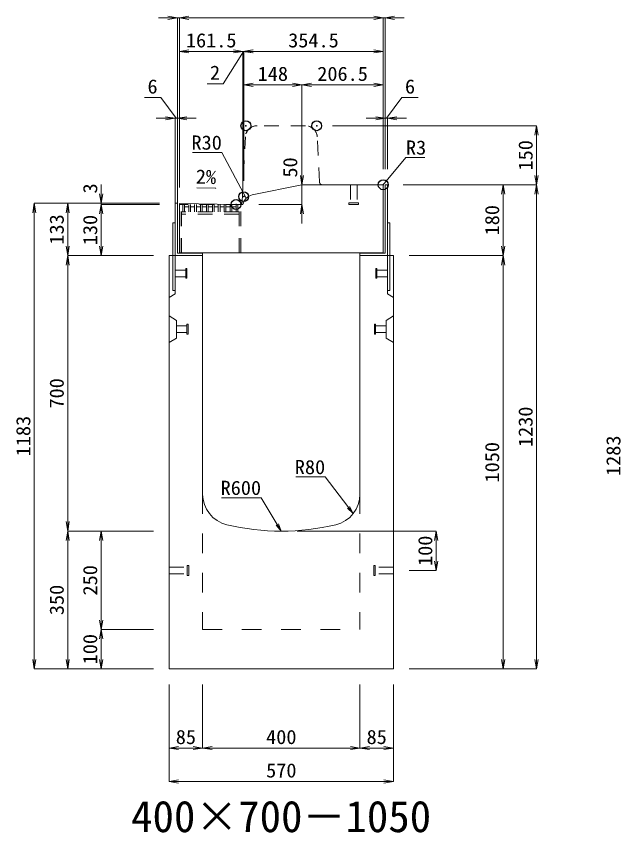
# Model space of a CAD drawing. Units: millimetres at full size. Extents: x -1809 to 57027, y -20349 to 17321.
# Drawn here: x 45395 to 46931, y -7612 to -5538 of the extents above; entities that cross this region are included whole.
import ezdxf
from ezdxf.enums import TextEntityAlignment as Align

# ---------------------------------------------------------------- set-up
doc = ezdxf.new("R2010")
doc.units = ezdxf.units.MM
doc.header["$LTSCALE"] = 50
doc.header["$PDMODE"] = 32
doc.header["$PDSIZE"] = 25
doc.linetypes.add('USER1', pattern=[2, 1, -1])
doc.linetypes.add('USER2', pattern=[1.35, 0.75, -0.6])
for name, color, linetype, lineweight in [('インサート', 3, 'USER2', 9), ('グレーチング', 7, 'USER2', 5), ('受枠', 3, 'Continuous', 5), ('寸法線', 7, 'Continuous', 13), ('引出線', 4, 'Continuous', 13), ('本体', 2, 'Continuous', 13)]:
    doc.layers.add(name, color=color, linetype=linetype, lineweight=lineweight)
doc.layers.add('作業エリア', color=11, linetype='Continuous')
doc.layers.add('文字', color=7, linetype='Continuous')
doc.styles.add('ＭＳ 明朝', font='')
doc.styles.get('ＭＳ 明朝').set_extended_font_data('MS Mincho')

# ---------------------------------------------------------------- blocks, each defined once
blk = doc.blocks.new('open_arrow')
at = {"color": 0, "linetype": 'Continuous', "lineweight": -2}
blk.add_lwpolyline([(7.5, 1.25), (0, 0), (7.5, -1.25)], dxfattribs=at)

msp = doc.modelspace()

# ---------------------------------------------------------------- linework, layer by layer
at = {"layer": 'インサート'}
for p, q in [((46243.74, -5966.05), (46243.74, -6012.05)), ((46243.74, -5966.05), (46260.74, -5966.05)), ((46260.74, -5966.05), (46260.74, -6012.05)), ((46239.74, -6016.05), (46239.74, -6012.05)), ((46239.74, -6012.05), (46264.74, -6012.05)), ((46264.74, -6012.05), (46264.74, -6016.05)), ((46239.74, -6016.05), (46264.74, -6016.05)), ((45828.24, -6178.55), (45825.24, -6178.55)), ((45825.24, -6178.55), (45825.24, -6203.55)), ((45828.24, -6203.55), (45828.24, -6178.55)), ((46308.24, -6178.55), (46311.24, -6178.55)), ((46308.24, -6203.55), (46308.24, -6178.55)), ((46311.24, -6178.55), (46311.24, -6203.55)), ((45798.24, -6182.55), (45825.24, -6182.55)), ((45798.24, -6182.55), (45798.24, -6199.55)), ((45798.24, -6199.55), (45825.24, -6199.55)), ((46338.24, -6182.55), (46311.24, -6182.55)), ((46338.24, -6199.55), (46311.24, -6199.55)), ((46338.24, -6182.55), (46338.24, -6199.55)), ((45825.24, -6203.55), (45828.24, -6203.55)), ((46311.24, -6203.55), (46308.24, -6203.55)), ((45801.44, -6324.55), (45828.44, -6324.55)), ((45801.44, -6324.55), (45801.44, -6341.55)), ((45831.44, -6320.55), (45828.44, -6320.55)), ((45828.44, -6320.55), (45828.44, -6345.55)), ((45831.44, -6345.55), (45831.44, -6320.55)), ((46305.04, -6320.55), (46308.04, -6320.55)), ((46305.04, -6345.55), (46305.04, -6320.55)), ((46308.04, -6320.55), (46308.04, -6345.55)), ((46335.04, -6324.55), (46308.04, -6324.55)), ((46335.04, -6324.55), (46335.04, -6341.55)), ((45801.44, -6341.55), (45828.44, -6341.55)), ((45828.44, -6345.55), (45831.44, -6345.55)), ((46308.04, -6345.55), (46305.04, -6345.55)), ((46335.04, -6341.55), (46308.04, -6341.55)), ((45783.24, -6937.55), (45829.24, -6937.55)), ((45783.24, -6954.55), (45783.24, -6937.55)), ((45829.24, -6958.55), (45829.24, -6933.55)), ((45829.24, -6933.55), (45833.24, -6933.55)), ((45833.24, -6958.55), (45833.24, -6933.55)), ((46303.24, -6933.55), (46307.24, -6933.55)), ((46303.24, -6933.55), (46303.24, -6958.55)), ((46307.24, -6933.55), (46307.24, -6958.55)), ((46353.24, -6937.55), (46307.24, -6937.55)), ((46353.24, -6937.55), (46353.24, -6954.55)), ((45783.24, -6954.55), (45829.24, -6954.55)), ((45833.24, -6958.55), (45829.24, -6958.55)), ((46307.24, -6958.55), (46303.24, -6958.55)), ((46353.24, -6954.55), (46307.24, -6954.55))]:
    msp.add_line(p, q, dxfattribs=at)
at = {"layer": 'グレーチング'}
for p, q in [((45810.24, -6139.05), (45810.24, -6016.05)), ((45965.24, -6016.05), (45810.24, -6016.05)), ((45814.74, -6139.05), (45814.74, -6016.05)), ((45960.74, -6035.05), (45814.74, -6035.05)), ((45817.74, -6035.05), (45817.74, -6016.05)), ((45822.24, -6035.05), (45822.24, -6016.05)), ((45832.8, -6022.05), (45822.24, -6022.05)), ((45832.8, -6035.05), (45832.8, -6016.05)), ((45837.3, -6035.05), (45837.3, -6016.05)), ((45847.85, -6022.05), (45837.3, -6022.05)), ((45847.85, -6035.05), (45847.85, -6016.05)), ((45852.35, -6035.05), (45852.35, -6016.05)), ((45862.91, -6022.05), (45852.35, -6022.05)), ((45862.91, -6035.05), (45862.91, -6016.05)), ((45867.41, -6035.05), (45867.41, -6016.05)), ((45877.96, -6022.05), (45867.41, -6022.05)), ((45877.96, -6035.05), (45877.96, -6016.05)), ((45882.46, -6035.05), (45882.46, -6016.05)), ((45893.02, -6022.05), (45882.46, -6022.05)), ((45893.02, -6035.05), (45893.02, -6016.05)), ((45897.52, -6035.05), (45897.52, -6016.05)), ((45908.07, -6022.05), (45897.52, -6022.05)), ((45908.07, -6035.05), (45908.07, -6016.05)), ((45912.57, -6035.05), (45912.57, -6016.05)), ((45923.13, -6022.05), (45912.57, -6022.05)), ((45923.13, -6035.05), (45923.13, -6016.05)), ((45927.63, -6035.05), (45927.63, -6016.05)), ((45938.19, -6022.05), (45927.63, -6022.05)), ((45938.19, -6035.05), (45938.19, -6016.05)), ((45942.69, -6035.05), (45942.69, -6016.05)), ((45953.24, -6022.05), (45942.69, -6022.05)), ((45953.24, -6035.05), (45953.24, -6016.05)), ((45957.74, -6035.05), (45957.74, -6016.05)), ((45960.74, -6139.05), (45960.74, -6016.05)), ((45965.24, -6139.05), (45965.24, -6016.05)), ((45960.74, -6041.05), (45814.74, -6041.05))]:
    msp.add_line(p, q, dxfattribs=at)
at = {"layer": '作業エリア'}
for p in [(45978.24, -5816.05), (46158.24, -5816.05), (46327.24, -5966.05), (45972.74, -5996.05), (45953.24, -6016.05)]:
    msp.add_point(p, dxfattribs=at)
at = {"layer": '受枠'}
for p, q in [((46332.24, -5966.05), (46338.24, -5966.05)), ((46332.24, -6140.05), (46332.24, -5966.05)), ((46338.24, -6235.05), (46338.24, -5966.05)), ((45804.24, -6013.05), (45798.24, -6013.05)), ((45798.24, -6235.05), (45798.24, -6013.05)), ((45804.24, -6140.05), (45804.24, -6013.05)), ((45798.24, -6063.05), (45792.24, -6063.05)), ((45792.24, -6235.05), (45792.24, -6063.05)), ((46338.24, -6063.05), (46344.24, -6063.05)), ((46344.24, -6235.05), (46344.24, -6063.05)), ((45868.24, -6140.05), (45804.24, -6140.05)), ((45868.24, -6146.05), (45868.24, -6140.05)), ((46268.24, -6140.05), (46332.24, -6140.05)), ((46268.24, -6146.05), (46268.24, -6140.05)), ((45868.24, -6146.05), (45798.24, -6146.05)), ((46268.24, -6146.05), (46338.24, -6146.05)), ((45798.24, -6235.05), (45792.24, -6235.05)), ((46338.24, -6235.05), (46344.24, -6235.05))]:
    msp.add_line(p, q, dxfattribs=at)
at = {"layer": '寸法線'}
for p, q in [((45857.24, -5541.93), (45756.24, -5541.93)), ((45804.24, -5973.03), (45804.24, -5541.93)), ((46327.24, -5541.93), (45809.24, -5541.93)), ((45809.24, -5973.25), (45809.24, -5541.93)), ((45809.24, -5973.25), (45809.24, -5541.93)), ((46279.24, -5541.93), (46380.24, -5541.93)), ((46327.24, -5926.03), (46327.24, -5541.93)), ((46327.24, -5926.03), (46327.24, -5541.93)), ((46332.24, -5926.03), (46332.24, -5541.93)), ((46018.81, -5626.93), (45809.24, -5626.93)), ((45809.24, -5973.25), (45809.24, -5626.93)), ((45971.78, -5626.93), (45920.05, -5709.16)), ((46020.74, -5626.93), (45922.81, -5626.93)), ((45970.81, -5976.03), (45970.81, -5626.93)), ((46327.24, -5626.93), (45972.74, -5626.93)), ((45972.74, -5956.03), (45972.74, -5626.93)), ((46327.24, -5926.03), (46327.24, -5626.93)), ((45970.81, -5976.03), (45970.81, -5673.47)), ((45972.74, -5956.03), (45972.74, -5671.93)), ((45920.05, -5709.16), (45879.64, -5709.16)), ((45972.74, -5711.93), (46120.74, -5711.93)), ((45972.74, -5956.03), (45972.74, -5711.93)), ((46120.74, -5926.03), (46120.74, -5711.93)), ((46120.74, -5711.93), (46327.24, -5711.93)), ((46120.74, -5926.03), (46120.74, -5711.93)), ((46327.24, -5926.03), (46327.24, -5711.93)), ((45761.62, -5744.13), (45720.39, -5744.13)), ((45801.24, -5796.93), (45761.62, -5744.13)), ((46335.24, -5796.93), (46374.86, -5744.13)), ((46374.86, -5744.13), (46416.09, -5744.13)), ((45852.24, -5796.93), (45750.24, -5796.93)), ((45798.24, -6058.03), (45798.24, -5796.93)), ((45804.24, -6058.03), (45804.24, -5796.93)), ((46284.24, -5796.93), (46386.24, -5796.93)), ((46332.24, -5926.03), (46332.24, -5796.93)), ((46338.24, -5926.03), (46338.24, -5796.93)), ((46198.26, -5816.05), (46717.02, -5816.05)), ((46717.02, -5816.05), (46717.02, -5966.05)), ((46120.74, -5918.05), (46120.74, -6064.05)), ((45610.3, -5965.05), (45610.3, -6064.05)), ((46378.26, -5966.05), (46632.02, -5966.05)), ((46378.26, -5966.05), (46717.02, -5966.05)), ((46378.26, -5966.05), (46717.02, -5966.05)), ((46632.02, -5966.05), (46632.02, -6146.05)), ((46717.02, -5966.05), (46717.02, -7196.05)), ((45440.3, -7196.05), (45440.3, -6013.05)), ((45758.22, -6013.05), (45440.3, -6013.05)), ((45525.3, -6013.05), (45525.3, -6146.05)), ((45758.22, -6013.05), (45525.3, -6013.05)), ((45758.22, -6013.05), (45610.3, -6013.05)), ((45758.22, -6016.05), (45610.3, -6016.05)), ((45610.3, -6016.05), (45610.3, -6146.05)), ((45758.22, -6016.05), (45610.3, -6016.05)), ((46010.83, -6016.05), (46120.74, -6016.05)), ((45743.22, -6146.05), (45525.3, -6146.05)), ((45525.3, -6146.05), (45525.3, -6846.05)), ((45743.22, -6146.05), (45525.3, -6146.05)), ((45743.22, -6146.05), (45610.3, -6146.05)), ((46393.26, -6146.05), (46632.02, -6146.05)), ((46393.26, -6146.05), (46632.02, -6146.05)), ((46632.02, -6146.05), (46632.02, -7196.05)), ((45743.22, -6846.05), (45525.3, -6846.05)), ((45525.3, -7196.05), (45525.3, -6846.05)), ((45743.22, -6846.05), (45525.3, -6846.05)), ((45610.3, -6846.05), (45610.3, -7096.05)), ((45743.22, -6846.05), (45610.3, -6846.05)), ((46108.26, -6846.05), (46462.02, -6846.05)), ((46462.02, -6846.05), (46462.02, -6946.05)), ((46393.26, -6946.05), (46462.02, -6946.05)), ((45743.22, -7096.05), (45610.3, -7096.05)), ((45610.3, -7096.05), (45610.3, -7196.05)), ((45743.22, -7096.05), (45610.3, -7096.05)), ((45743.22, -7196.05), (45440.3, -7196.05)), ((45743.22, -7196.05), (45525.3, -7196.05)), ((45743.22, -7196.05), (45610.3, -7196.05)), ((46393.26, -7196.05), (46632.02, -7196.05)), ((46393.26, -7196.05), (46717.02, -7196.05)), ((45783.24, -7236.07), (45783.24, -7397.21)), ((45783.24, -7236.07), (45783.24, -7482.21)), ((45868.24, -7236.07), (45868.24, -7397.21)), ((45868.24, -7236.07), (45868.24, -7397.21)), ((46268.24, -7236.07), (46268.24, -7397.21)), ((46268.24, -7236.07), (46268.24, -7397.21)), ((46353.24, -7236.07), (46353.24, -7397.21)), ((46353.24, -7236.07), (46353.24, -7482.21)), ((45783.24, -7397.21), (45868.24, -7397.21)), ((45868.24, -7397.21), (46268.24, -7397.21)), ((46268.24, -7397.21), (46353.24, -7397.21)), ((45783.24, -7482.21), (46353.24, -7482.21))]:
    msp.add_line(p, q, dxfattribs=at)
at = {"layer": '引出線'}
for points in [[(45978.84, -6000.19), (45917.12, -5883.9), (45842.45, -5883.9)], [(46326.36, -5966.93), (46385.09, -5896.57), (46432.81, -5896.57)], [(45901.91, -5974.88), (45853.17, -5973.91), (45901.91, -5974.88)], [(46251, -6801.63), (46179.74, -6708.52), (46105.07, -6708.52)], [(46068.24, -6846.05), (46016.88, -6761.3), (45915.87, -6761.3)]]:
    msp.add_lwpolyline(points, dxfattribs=at)
at = {"layer": '本体', "linetype": 'USER2', "lineweight": 9}
for p, q in [((46129.7, -5816.05), (46006.78, -5816.05)), ((45968.57, -6009.4), (45976.82, -5844.56)), ((46165.41, -5959.4), (46159.67, -5844.56)), ((45798.24, -6146.05), (45798.24, -6243.05)), ((46338.24, -6146.05), (46338.24, -6243.05)), ((45798.24, -6243.05), (45783.24, -6252.55)), ((46338.24, -6243.05), (46353.24, -6252.55))]:
    msp.add_line(p, q, dxfattribs=at)
at = {"layer": '本体'}
for p, q in [((46120.74, -5966.05), (45994.43, -5991.66)), ((46324.24, -5966.05), (46120.74, -5966.05)), ((46327.24, -6139.05), (46327.24, -5969.05)), ((45809.24, -6139.05), (45809.24, -6013.27)), ((45809.24, -6013.27), (45953.24, -6016.05)), ((45953.24, -6016.05), (45970.81, -6016.05)), ((46327.24, -6139.05), (45809.24, -6139.05)), ((45783.24, -6146.05), (45783.24, -7196.05)), ((45868.24, -6146.05), (45783.24, -6146.05)), ((45868.24, -6146.05), (45868.24, -6752.02)), ((46268.24, -6752.02), (46268.24, -6146.05)), ((46353.24, -6146.05), (46268.24, -6146.05)), ((46353.24, -7196.05), (46353.24, -6146.05)), ((45783.24, -7196.05), (46353.24, -7196.05))]:
    msp.add_line(p, q, dxfattribs=at)
at = {"layer": '本体', "lineweight": 9}
for p, q in [((45783.24, -6299.05), (45801.44, -6310.55)), ((46353.24, -6299.05), (46335.04, -6310.55)), ((45801.44, -6310.55), (45801.44, -6355.55)), ((46335.04, -6310.55), (46335.04, -6355.55)), ((45783.24, -6367.05), (45801.44, -6355.55)), ((46353.24, -6367.05), (46335.04, -6355.55))]:
    msp.add_line(p, q, dxfattribs=at)
at = {"layer": '本体', "linetype": 'USER1', "lineweight": 15}
for p, q in [((45868.24, -6752.02), (45868.24, -7096.05)), ((46268.24, -6752.02), (46268.24, -7096.05)), ((45868.24, -7096.05), (46268.24, -7096.05))]:
    msp.add_line(p, q, dxfattribs=at)
at = {"layer": '本体', "linetype": 'USER2', "lineweight": 9}
for centre, radius, start, end in [((46006.78, -5846.05), 30, 90, 177.13759), ((46129.7, -5846.05), 30, 2.86241, 90), ((46172.4, -5959.05), 7, 182.86241, 270), ((45961.58, -6009.05), 7, 270, 357.13759)]:
    msp.add_arc(centre, radius, start, end, dxfattribs=at)
at = {"layer": '本体'}
for centre, radius, start, end in [((46324.24, -5969.05), 3, 0, 90), ((46000.39, -6021.06), 30, 101.45875, 170.39512), ((45948.24, -6752.02), 80, 180, 256.65764), ((46188.24, -6752.02), 80, 283.34236, 0), ((46068.24, -6246.05), 600, 256.65764, 283.34236)]:
    msp.add_arc(centre, radius, start, end, dxfattribs=at)

# ---------------------------------------------------------------- block references
at = {"layer": '寸法線', "xscale": 3.2, "yscale": 3.2}
for p, rotation in [((45804.24, -5541.93), 180), ((46327.24, -5541.93), 180), ((46327.24, -5541.93), 180), ((45970.81, -5626.93), 180), ((46327.24, -5626.93), 180), ((46120.74, -5711.93), 180), ((46327.24, -5711.93), 180), ((45798.24, -5796.93), 180), ((46332.24, -5796.93), 180), ((46717.02, -5816.05), 270), ((46120.74, -5966.05), 90), ((46717.02, -5966.05), 90), ((46632.02, -5966.05), 270), ((46717.02, -5966.05), 270), ((45610.3, -6013.05), 90), ((45440.3, -6013.05), 270), ((45525.3, -6013.05), 270), ((45610.3, -6016.05), 270), ((45610.3, -6016.05), 270), ((46120.74, -6016.05), 270), ((45525.3, -6146.05), 90), ((45610.3, -6146.05), 90), ((46632.02, -6146.05), 90), ((45525.3, -6146.05), 270), ((46632.02, -6146.05), 270), ((45525.3, -6846.05), 90), ((45525.3, -6846.05), 270), ((45610.3, -6846.05), 270), ((46462.02, -6846.05), 270), ((46462.02, -6946.05), 90), ((45610.3, -7096.05), 90), ((45610.3, -7096.05), 270), ((45440.3, -7196.05), 90), ((45525.3, -7196.05), 90), ((45610.3, -7196.05), 90), ((46632.02, -7196.05), 90), ((46717.02, -7196.05), 90), ((45868.24, -7397.21), 180), ((46268.24, -7397.21), 180), ((46353.24, -7397.21), 180), ((46353.24, -7482.21), 180)]:
    msp.add_blockref('open_arrow', p, dxfattribs=dict(at, rotation=rotation))
for p in [(45809.24, -5541.93), (45809.24, -5541.93), (46332.24, -5541.93), (45809.24, -5626.93), (45970.81, -5626.93), (45972.74, -5626.93), (45972.74, -5626.93), (45972.74, -5711.93), (46120.74, -5711.93), (45804.24, -5796.93), (46338.24, -5796.93), (45783.24, -7397.21), (45868.24, -7397.21), (46268.24, -7397.21), (45783.24, -7482.21)]:
    msp.add_blockref('open_arrow', p, dxfattribs=at)
at = {"layer": '引出線'}
for p, xscale, yscale, rotation in [((46326.36, -5966.93), 0.16, 0.16, 50.2), ((45901.91, -5974.88), 0.16, 0.16, 178.9), ((45978.84, -6000.19), 0.16, 0.16, 118), ((46251, -6801.63), 2.67, 2.67, 127.4), ((46068.24, -6846.05), 2.67, 2.67, 121.2)]:
    msp.add_blockref('open_arrow', p, dxfattribs=dict(at, xscale=xscale, yscale=yscale, rotation=rotation))

# ---------------------------------------------------------------- texts
at = {"layer": '寸法線', "style": 'ＭＳ 明朝', "width": 1.05}
for s, p in [('161.5', (45890.03, -5598.91)), ('354.5', (46149.99, -5598.91)), ('2', (45899.84, -5681.14)), ('148', (46046.74, -5683.91)), ('206.5', (46223.99, -5683.91)), ('6', (45741.01, -5716.11)), ('6', (46395.47, -5716.11)), ('85', (45825.74, -7369.19)), ('400', (46068.24, -7369.19)), ('85', (46310.74, -7369.19)), ('570', (46068.24, -7454.19))]:
    msp.add_text(s, height=36.03, dxfattribs=at).set_placement(p, align=Align.MIDDLE_CENTER)
for s, p in [('150', (46689, -5891.05)), ('50', (46090.74, -5921.99)), ('3', (45582.3, -5975.23)), ('180', (46604, -6056.05)), ('133', (45497.28, -6079.55)), ('130', (45582.28, -6081.05)), ('700', (45497.28, -6496.05)), ('1230', (46689, -6581.05)), ('1183', (45412.28, -6604.55)), ('1283', (46912.28, -6654.55)), ('1050', (46604, -6671.05)), ('100', (46434, -6896.05)), ('250', (45582.28, -6971.05)), ('350', (45497.28, -7021.05)), ('100', (45582.28, -7146.05))]:
    msp.add_text(s, height=36.03, rotation=90, dxfattribs=at).set_placement(p, align=Align.MIDDLE_CENTER)
at = {"layer": '引出線', "style": 'ＭＳ 明朝', "width": 1.05}
for s, p in [('R30', (45917.12, -5840.7)), ('R80', (46179.74, -6665.32)), ('R600', (46016.88, -6718.1))]:
    msp.add_text(s, height=36.03, dxfattribs=at).set_placement(p, align=Align.TOP_RIGHT)
msp.add_text('R3', height=36.03, dxfattribs=at).set_placement((46385.09, -5853.37), align=Align.TOP_LEFT)
msp.add_text('2%', height=36.03, rotation=358.854, dxfattribs=at).set_placement((45902.85, -5927.99), align=Align.TOP_RIGHT)
at = {"layer": '文字', "style": 'ＭＳ 明朝'}
msp.add_text('400×700－1050', height=80.06, dxfattribs=at).set_placement((46067.76, -7571.03), align=Align.MIDDLE_CENTER)

doc.saveas('drawing.dxf')
